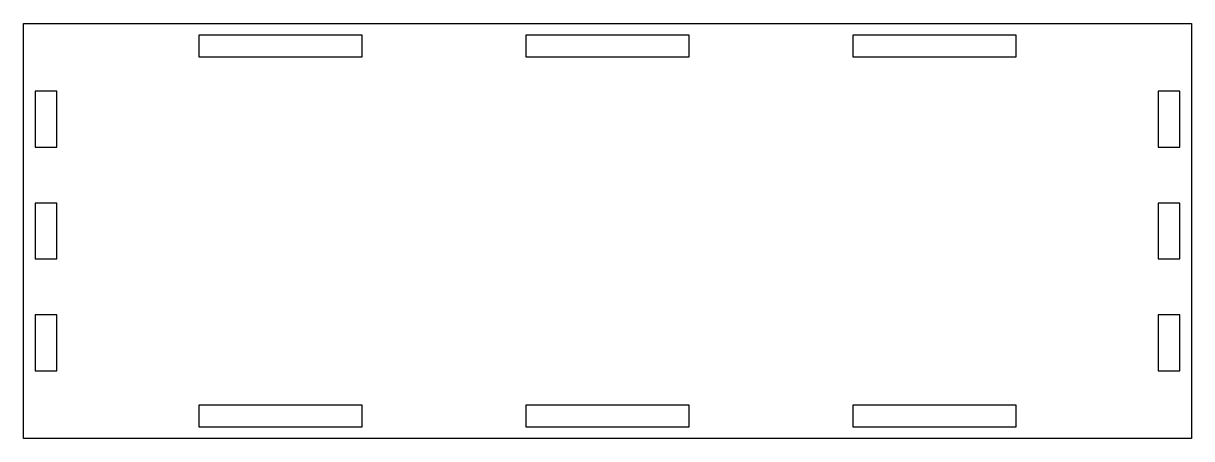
# Model space of a CAD drawing. Header units: millimetres. Extents: x -194 to 2, y -68 to 2.
import ezdxf

# ---------------------------------------------------------------- set-up
doc = ezdxf.new("R2010")
doc.units = ezdxf.units.MM
doc.layers.get('0').update_dxf_attribs({"linetype": 'CONTINUOUS'})

msp = doc.modelspace()

# ---------------------------------------------------------------- linework, layer by layer
for points in [[(-194.2, 2), (2, 2), (2, -67.7), (-194.2, -67.7)], [(-137.29, -3.6), (-137.29, 0), (-164.74, 0), (-164.74, -3.6)], [(-82.37, -3.6), (-82.37, 0), (-109.83, 0), (-109.83, -3.6)], [(-27.46, -3.6), (-27.46, 0), (-54.91, 0), (-54.91, -3.6)], [(-192.2, -9.39), (-192.2, -18.77), (-188.6, -18.77), (-188.6, -9.39)], [(0, -9.39), (-3.6, -9.39), (-3.6, -18.77), (0, -18.77)], [(-192.2, -28.16), (-192.2, -37.54), (-188.6, -37.54), (-188.6, -28.16)], [(0, -28.16), (-3.6, -28.16), (-3.6, -37.54), (0, -37.54)], [(-192.2, -46.93), (-192.2, -56.31), (-188.6, -56.31), (-188.6, -46.93)], [(0, -46.93), (-3.6, -46.93), (-3.6, -56.31), (0, -56.31)], [(-137.29, -65.7), (-137.29, -62.1), (-164.74, -62.1), (-164.74, -65.7)], [(-82.37, -65.7), (-82.37, -62.1), (-109.83, -62.1), (-109.83, -65.7)], [(-27.46, -65.7), (-27.46, -62.1), (-54.91, -62.1), (-54.91, -65.7)]]:
    msp.add_lwpolyline(points, close=True)

doc.saveas('drawing.dxf')
